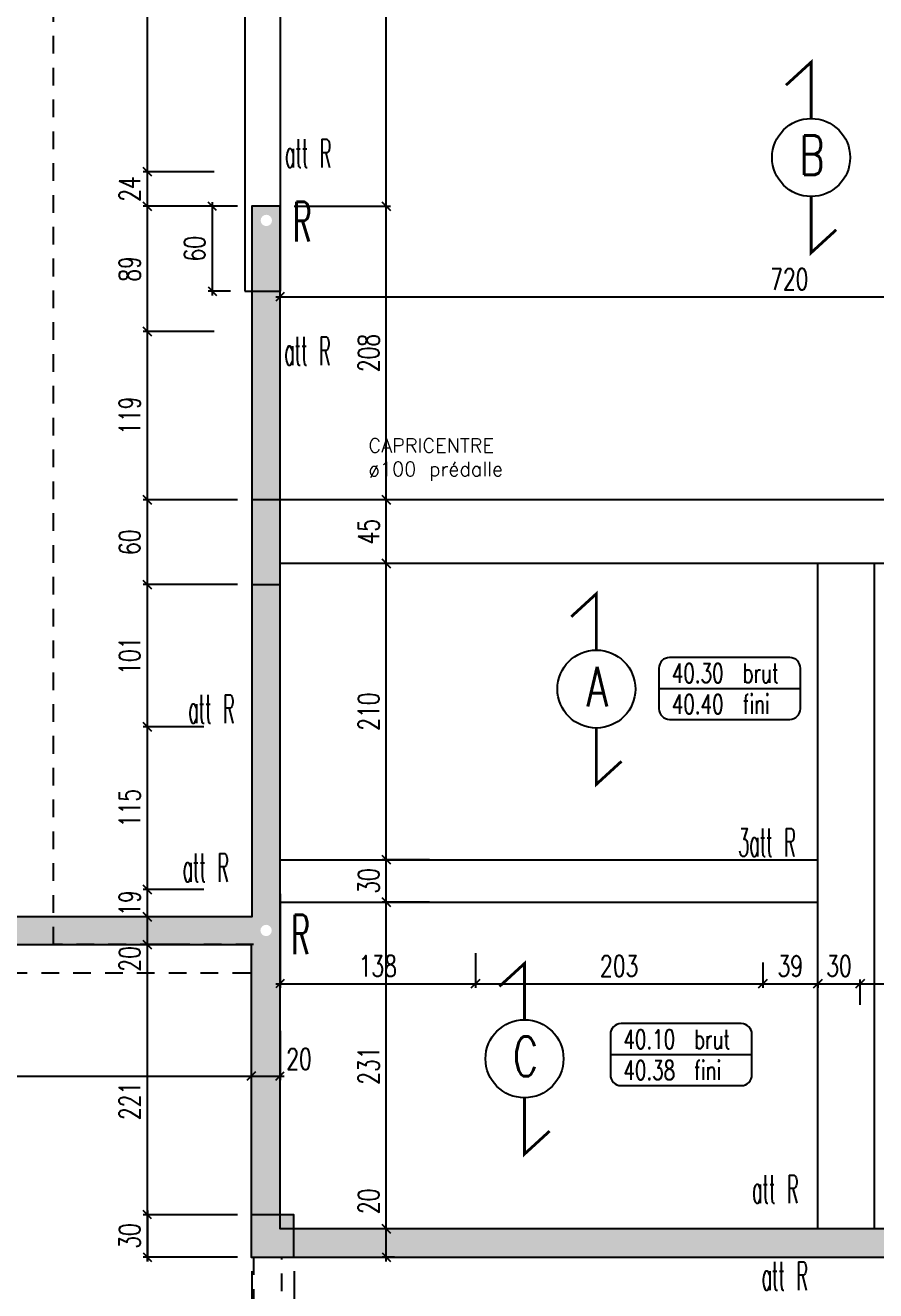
# Model space of a CAD drawing. Extents: x 307 to 786, y -197 to -94.
# Drawn here: x 380.37 to 386.38, y -182.32 to -173.38 of the extents above; entities that cross this region are included whole.
import ezdxf
from ezdxf.enums import TextEntityAlignment as Align

# ---------------------------------------------------------------- set-up
doc = ezdxf.new("R2010")
doc.units = 0
doc.header["$LTSCALE"] = 0.5
doc.header["$MEASUREMENT"] = 0
doc.linetypes.add('CACHE', pattern=[0.375, 0.25, -0.125])
doc.layers.get('DEFPOINTS').update_dxf_attribs({"linetype": 'CONTINUOUS'})
for name, color, linetype in [('1_AJSA_vue2', 13, 'CONTINUOUS'), ('_ SERTI RESERVATION', 6, 'CACHE'), ('COTATION', 7, 'CONTINUOUS'), ('HABILLAGE', 7, 'CONTINUOUS'), ('MURS', 3, 'CONTINUOUS'), ('PLANCHER', 7, 'CONTINUOUS'), ('POCHAGE', 254, 'CONTINUOUS'), ('POTEAUX', 1, 'CONTINUOUS'), ('POUTRES', 2, 'CONTINUOUS'), ('REPERE-RAID', 4, 'CONTINUOUS')]:
    doc.layers.add(name, color=color, linetype=linetype)
doc.styles.add('ROMANS8', font='romans.shx', dxfattribs={"width": 0.7})
doc.styles.get("Standard").update_dxf_attribs({"font": 'txt.shx'})
doc.dimstyles.new('COT50 cm', dxfattribs={"dimtxt": 0.15, "dimasz": 0.06, "dimexe": 0.03, "dimexo": 0.1, "dimgap": 0.05, "dimtad": 1, "dimdec": 0, "dimlfac": 100, "dimzin": 0, "dimdsep": 46, "dimtxsty": 'ROMANS8', "dimblk1": 'OBLIQUE', "dimblk2": 'OBLIQUE', "dimsah": 1, "dimcen": 0.03, "dimdle": 0.03, "dimclrt": 1, "dimadec": 0, "dimazin": 0, "dimtfac": 1, "dimtdec": 0, "dimtmove": 0, "dimatfit": 3, "dimfxl": 1, "dimfxlon": 1, "dimtolj": 1, "dimtzin": 0, "dimlwd": -1, "dimlwe": -1, "dimarcsym": 0})

# ---------------------------------------------------------------- blocks, each defined once
blk = doc.blocks.new('139')
at = {"layer": 'HABILLAGE', "color": 7}
blk.add_line((-0.665, 0), (0.665, 0), dxfattribs=at)
at = {"layer": 'HABILLAGE'}
blk.add_lwpolyline([(-0.565, -0.291), (0.565, -0.291, 0.414214), (0.665, -0.191), (0.665, 0.191, 0.414214), (0.565, 0.291), (-0.565, 0.291, 0.414214), (-0.665, 0.191), (-0.665, -0.191, 0.414214)], format="xyb", close=True, dxfattribs=at)
at = {"layer": 'HABILLAGE', "color": 1, "width": 0.7}
for s, p in [('brut', (0.121, 0.054)), ('fini', (0.121, -0.237))]:
    blk.add_text(s, height=0.18, dxfattribs=at).set_placement(p)
for tag, p in [('NIVBRUT', (-0.543, 0.054)), ('NIVFINI', (-0.543, -0.237))]:
    blk.add_attdef(tag, p, '', height=0.18, dxfattribs=at)
blk = doc.blocks.new('_Oblique')
at = {"layer": 'COTATION', "color": 0, "lineweight": -2}
blk.add_line((-0.5, -0.5), (0.5, 0.5), dxfattribs=at)
blk = doc.blocks.new('*D1108')
at = {"layer": 'COTATION', "color": 0, "transparency": 16777216}
for p, q in [((381.8728, -181.7863), (381.2051, -181.7863)), ((381.2351, -181.7563), (381.2351, -182.1163)), ((381.8728, -182.0863), (381.2051, -182.0863))]:
    blk.add_line(p, q, dxfattribs=at)
at = {"layer": 'DEFPOINTS', "color": 0, "transparency": 16777216}
for p in [(381.9728, -181.7863), (381.2351, -182.0863), (381.9728, -182.0863)]:
    blk.add_point(p, dxfattribs=at)
at = {"layer": 'COTATION', "color": 0, "transparency": 16777216, "xscale": 0.06, "yscale": 0.06, "zscale": 0.06}
for p, rotation in [((381.2351, -181.7863), 90), ((381.2351, -182.0863), 270)]:
    blk.add_blockref('_Oblique', p, dxfattribs=dict(at, rotation=rotation))
at = {"layer": 'COTATION', "color": 1, "transparency": 16777216, "insert": (381.1101, -181.9363), "char_height": 0.15, "attachment_point": 5, "rotation": 90, "style": 'ROMANS8'}
blk.add_mtext('\\A1;30', dxfattribs=at)
blk = doc.blocks.new('*D1109')
at = {"layer": 'COTATION', "color": 0, "transparency": 16777216}
for p, q in [((381.4688, -179.8763), (381.2051, -179.8763)), ((381.2351, -182.1163), (381.2351, -179.8463)), ((381.8728, -182.0863), (381.2051, -182.0863))]:
    blk.add_line(p, q, dxfattribs=at)
at = {"layer": 'DEFPOINTS', "color": 0, "transparency": 16777216}
for p in [(381.2351, -179.8763), (381.5688, -179.8763), (381.9728, -182.0863)]:
    blk.add_point(p, dxfattribs=at)
at = {"layer": 'COTATION', "color": 0, "transparency": 16777216, "xscale": 0.06, "yscale": 0.06, "zscale": 0.06}
for p, rotation in [((381.2351, -179.8763), 90), ((381.2351, -182.0863), 270)]:
    blk.add_blockref('_Oblique', p, dxfattribs=dict(at, rotation=rotation))
at = {"layer": 'COTATION', "color": 1, "transparency": 16777216, "insert": (381.1101, -180.9813), "char_height": 0.15, "attachment_point": 5, "rotation": 90, "style": 'ROMANS8'}
blk.add_mtext('\\A1;221', dxfattribs=at)
blk = doc.blocks.new('*D1110')
at = {"layer": 'COTATION', "color": 0, "transparency": 16777216}
for p, q in [((381.2351, -179.9063), (381.2351, -179.6504)), ((381.4688, -179.6804), (381.2051, -179.6804)), ((381.4688, -179.8763), (381.2051, -179.8763))]:
    blk.add_line(p, q, dxfattribs=at)
at = {"layer": 'DEFPOINTS', "color": 0, "transparency": 16777216}
for p in [(381.2351, -179.6804), (381.5688, -179.6804), (381.5688, -179.8763)]:
    blk.add_point(p, dxfattribs=at)
at = {"layer": 'COTATION', "color": 0, "transparency": 16777216, "xscale": 0.06, "yscale": 0.06, "zscale": 0.06}
for p, rotation in [((381.2351, -179.6804), 90), ((381.2351, -179.8763), 270)]:
    blk.add_blockref('_Oblique', p, dxfattribs=dict(at, rotation=rotation))
at = {"layer": 'COTATION', "color": 1, "transparency": 16777216, "insert": (381.1101, -179.977), "char_height": 0.15, "attachment_point": 5, "rotation": 90, "style": 'ROMANS8'}
blk.add_mtext('\\A1;20', dxfattribs=at)
blk = doc.blocks.new('*D1111')
at = {"layer": 'COTATION', "color": 0, "transparency": 16777216}
for p, q in [((381.2351, -179.7104), (381.2351, -179.4563)), ((381.6341, -179.4863), (381.2051, -179.4863)), ((381.4688, -179.6804), (381.2051, -179.6804))]:
    blk.add_line(p, q, dxfattribs=at)
at = {"layer": 'DEFPOINTS', "color": 0, "transparency": 16777216}
for p in [(381.2351, -179.4863), (381.7341, -179.4863), (381.5688, -179.6804)]:
    blk.add_point(p, dxfattribs=at)
at = {"layer": 'COTATION', "color": 0, "transparency": 16777216, "xscale": 0.06, "yscale": 0.06, "zscale": 0.06}
for p, rotation in [((381.2351, -179.4863), 90), ((381.2351, -179.6804), 270)]:
    blk.add_blockref('_Oblique', p, dxfattribs=dict(at, rotation=rotation))
at = {"layer": 'COTATION', "color": 1, "transparency": 16777216, "insert": (381.1101, -179.5833), "char_height": 0.15, "attachment_point": 5, "rotation": 90, "style": 'ROMANS8'}
blk.add_mtext('\\A1;19', dxfattribs=at)
blk = doc.blocks.new('*D1112')
at = {"layer": 'COTATION', "color": 0, "transparency": 16777216}
for p, q in [((381.2351, -179.5163), (381.2351, -178.3061)), ((381.6339, -178.3361), (381.2051, -178.3361)), ((381.6341, -179.4863), (381.2051, -179.4863))]:
    blk.add_line(p, q, dxfattribs=at)
at = {"layer": 'DEFPOINTS', "color": 0, "transparency": 16777216}
for p in [(381.2351, -178.3361), (381.7339, -178.3361), (381.7341, -179.4863)]:
    blk.add_point(p, dxfattribs=at)
at = {"layer": 'COTATION', "color": 0, "transparency": 16777216, "xscale": 0.06, "yscale": 0.06, "zscale": 0.06}
for p, rotation in [((381.2351, -178.3361), 90), ((381.2351, -179.4863), 270)]:
    blk.add_blockref('_Oblique', p, dxfattribs=dict(at, rotation=rotation))
at = {"layer": 'COTATION', "color": 1, "transparency": 16777216, "insert": (381.1101, -178.9112), "char_height": 0.15, "attachment_point": 5, "rotation": 90, "style": 'ROMANS8'}
blk.add_mtext('\\A1;115', dxfattribs=at)
blk = doc.blocks.new('*D1113')
at = {"layer": 'COTATION', "color": 0, "transparency": 16777216}
for p, q in [((381.2351, -178.3661), (381.2351, -177.3011)), ((381.873, -177.3311), (381.2051, -177.3311)), ((381.6339, -178.3361), (381.2051, -178.3361))]:
    blk.add_line(p, q, dxfattribs=at)
at = {"layer": 'DEFPOINTS', "color": 0, "transparency": 16777216}
for p in [(381.2351, -177.3311), (381.973, -177.3311), (381.7339, -178.3361)]:
    blk.add_point(p, dxfattribs=at)
at = {"layer": 'COTATION', "color": 0, "transparency": 16777216, "xscale": 0.06, "yscale": 0.06, "zscale": 0.06}
for p, rotation in [((381.2351, -177.3311), 90), ((381.2351, -178.3361), 270)]:
    blk.add_blockref('_Oblique', p, dxfattribs=dict(at, rotation=rotation))
at = {"layer": 'COTATION', "color": 1, "transparency": 16777216, "insert": (381.1101, -177.8336), "char_height": 0.15, "attachment_point": 5, "rotation": 90, "style": 'ROMANS8'}
blk.add_mtext('\\A1;101', dxfattribs=at)
blk = doc.blocks.new('*D1114')
at = {"layer": 'COTATION', "color": 0, "transparency": 16777216}
for p, q in [((381.873, -176.7311), (381.2051, -176.7311)), ((381.2351, -177.3611), (381.2351, -176.7011)), ((381.873, -177.3311), (381.2051, -177.3311))]:
    blk.add_line(p, q, dxfattribs=at)
at = {"layer": 'DEFPOINTS', "color": 0, "transparency": 16777216}
for p in [(381.2351, -176.7311), (381.973, -176.7311), (381.973, -177.3311)]:
    blk.add_point(p, dxfattribs=at)
at = {"layer": 'COTATION', "color": 0, "transparency": 16777216, "xscale": 0.06, "yscale": 0.06, "zscale": 0.06}
for p, rotation in [((381.2351, -176.7311), 90), ((381.2351, -177.3311), 270)]:
    blk.add_blockref('_Oblique', p, dxfattribs=dict(at, rotation=rotation))
at = {"layer": 'COTATION', "color": 1, "transparency": 16777216, "insert": (381.1101, -177.0311), "char_height": 0.15, "attachment_point": 5, "rotation": 90, "style": 'ROMANS8'}
blk.add_mtext('\\A1;60', dxfattribs=at)
blk = doc.blocks.new('*D1115')
at = {"layer": 'COTATION', "color": 0, "transparency": 16777216}
for p, q in [((381.2351, -176.7611), (381.2351, -175.5113)), ((381.7062, -175.5413), (381.2051, -175.5413)), ((381.873, -176.7311), (381.2051, -176.7311))]:
    blk.add_line(p, q, dxfattribs=at)
at = {"layer": 'DEFPOINTS', "color": 0, "transparency": 16777216}
for p in [(381.2351, -175.5413), (381.8062, -175.5413), (381.973, -176.7311)]:
    blk.add_point(p, dxfattribs=at)
at = {"layer": 'COTATION', "color": 0, "transparency": 16777216, "xscale": 0.06, "yscale": 0.06, "zscale": 0.06}
for p, rotation in [((381.2351, -175.5413), 90), ((381.2351, -176.7311), 270)]:
    blk.add_blockref('_Oblique', p, dxfattribs=dict(at, rotation=rotation))
at = {"layer": 'COTATION', "color": 1, "transparency": 16777216, "insert": (381.1101, -176.1362), "char_height": 0.15, "attachment_point": 5, "rotation": 90, "style": 'ROMANS8'}
blk.add_mtext('\\A1;119', dxfattribs=at)
blk = doc.blocks.new('*D1116')
at = {"layer": 'COTATION', "color": 0, "transparency": 16777216}
for p, q in [((381.2351, -175.5713), (381.2351, -174.6261)), ((381.873, -174.6561), (381.2051, -174.6561)), ((381.7062, -175.5413), (381.2051, -175.5413))]:
    blk.add_line(p, q, dxfattribs=at)
at = {"layer": 'DEFPOINTS', "color": 0, "transparency": 16777216}
for p in [(381.2351, -174.6561), (381.973, -174.6561), (381.8062, -175.5413)]:
    blk.add_point(p, dxfattribs=at)
at = {"layer": 'COTATION', "color": 0, "transparency": 16777216, "xscale": 0.06, "yscale": 0.06, "zscale": 0.06}
for p, rotation in [((381.2351, -174.6561), 90), ((381.2351, -175.5413), 270)]:
    blk.add_blockref('_Oblique', p, dxfattribs=dict(at, rotation=rotation))
at = {"layer": 'COTATION', "color": 1, "transparency": 16777216, "insert": (381.1101, -175.0987), "char_height": 0.15, "attachment_point": 5, "rotation": 90, "style": 'ROMANS8'}
blk.add_mtext('\\A1;89', dxfattribs=at)
blk = doc.blocks.new('*D1117')
at = {"layer": 'COTATION', "color": 0, "transparency": 16777216}
for p, q in [((381.7062, -174.4113), (381.2051, -174.4113)), ((381.2351, -174.6861), (381.2351, -174.3813)), ((381.873, -174.6561), (381.2051, -174.6561))]:
    blk.add_line(p, q, dxfattribs=at)
at = {"layer": 'DEFPOINTS', "color": 0, "transparency": 16777216}
for p in [(381.2351, -174.4113), (381.8062, -174.4113), (381.973, -174.6561)]:
    blk.add_point(p, dxfattribs=at)
at = {"layer": 'COTATION', "color": 0, "transparency": 16777216, "xscale": 0.06, "yscale": 0.06, "zscale": 0.06}
for p, rotation in [((381.2351, -174.4113), 90), ((381.2351, -174.6561), 270)]:
    blk.add_blockref('_Oblique', p, dxfattribs=dict(at, rotation=rotation))
at = {"layer": 'COTATION', "color": 1, "transparency": 16777216, "insert": (381.1101, -174.5337), "char_height": 0.15, "attachment_point": 5, "rotation": 90, "style": 'ROMANS8'}
blk.add_mtext('\\A1;24', dxfattribs=at)
blk = doc.blocks.new('*D1118')
at = {"layer": 'COTATION', "color": 0, "transparency": 16777216}
for p, q in [((381.6338, -171.4813), (381.2051, -171.4813)), ((381.2351, -174.4413), (381.2351, -171.4513)), ((381.7062, -174.4113), (381.2051, -174.4113))]:
    blk.add_line(p, q, dxfattribs=at)
at = {"layer": 'DEFPOINTS', "color": 0, "transparency": 16777216}
for p in [(381.2351, -171.4813), (381.7338, -171.4813), (381.8062, -174.4113)]:
    blk.add_point(p, dxfattribs=at)
at = {"layer": 'COTATION', "color": 0, "transparency": 16777216, "xscale": 0.06, "yscale": 0.06, "zscale": 0.06}
for p, rotation in [((381.2351, -171.4813), 90), ((381.2351, -174.4113), 270)]:
    blk.add_blockref('_Oblique', p, dxfattribs=dict(at, rotation=rotation))
at = {"layer": 'COTATION', "color": 1, "transparency": 16777216, "insert": (381.1101, -172.9463), "char_height": 0.15, "attachment_point": 5, "rotation": 90, "style": 'ROMANS8'}
blk.add_mtext('\\A1;293', dxfattribs=at)
blk = doc.blocks.new('*D1127')
at = {"layer": 'COTATION', "color": 0, "transparency": 16777216}
for p, q in [((382.924, -181.8863), (382.924, -181.5563)), ((382.9809, -181.8863), (382.894, -181.8863)), ((382.924, -182.1162), (382.924, -181.8863)), ((382.9809, -182.0862), (382.894, -182.0862))]:
    blk.add_line(p, q, dxfattribs=at)
at = {"layer": 'DEFPOINTS', "color": 0, "transparency": 16777216}
for p in [(382.924, -181.8863), (383.0809, -181.8863), (383.0809, -182.0862)]:
    blk.add_point(p, dxfattribs=at)
at = {"layer": 'COTATION', "color": 0, "transparency": 16777216, "xscale": 0.06, "yscale": 0.06, "zscale": 0.06}
for p, rotation in [((382.924, -181.8863), 90), ((382.924, -182.0862), 270)]:
    blk.add_blockref('_Oblique', p, dxfattribs=dict(at, rotation=rotation))
at = {"layer": 'COTATION', "color": 1, "transparency": 16777216, "insert": (382.799, -181.6913), "char_height": 0.15, "attachment_point": 5, "rotation": 90, "style": 'ROMANS8'}
blk.add_mtext('\\A1;20', dxfattribs=at)
blk = doc.blocks.new('*D1128')
at = {"layer": 'COTATION', "color": 0, "transparency": 16777216}
for p, q in [((382.924, -181.9163), (382.924, -179.5463)), ((383.2296, -179.5763), (382.894, -179.5763)), ((382.9809, -181.8863), (382.894, -181.8863))]:
    blk.add_line(p, q, dxfattribs=at)
at = {"layer": 'DEFPOINTS', "color": 0, "transparency": 16777216}
for p in [(382.924, -179.5763), (383.3296, -179.5763), (383.0809, -181.8863)]:
    blk.add_point(p, dxfattribs=at)
at = {"layer": 'COTATION', "color": 0, "transparency": 16777216, "xscale": 0.06, "yscale": 0.06, "zscale": 0.06}
for p, rotation in [((382.924, -179.5763), 90), ((382.924, -181.8863), 270)]:
    blk.add_blockref('_Oblique', p, dxfattribs=dict(at, rotation=rotation))
at = {"layer": 'COTATION', "color": 1, "transparency": 16777216, "insert": (382.799, -180.7313), "char_height": 0.15, "attachment_point": 5, "rotation": 90, "style": 'ROMANS8'}
blk.add_mtext('\\A1;231', dxfattribs=at)
blk = doc.blocks.new('*D1129')
at = {"layer": 'COTATION', "color": 0, "transparency": 16777216}
for p, q in [((383.2296, -179.2763), (382.894, -179.2763)), ((382.924, -179.6063), (382.924, -179.2463)), ((383.2296, -179.5763), (382.894, -179.5763))]:
    blk.add_line(p, q, dxfattribs=at)
at = {"layer": 'DEFPOINTS', "color": 0, "transparency": 16777216}
for p in [(382.924, -179.2763), (383.3296, -179.2763), (383.3296, -179.5763)]:
    blk.add_point(p, dxfattribs=at)
at = {"layer": 'COTATION', "color": 0, "transparency": 16777216, "xscale": 0.06, "yscale": 0.06, "zscale": 0.06}
for p, rotation in [((382.924, -179.2763), 90), ((382.924, -179.5763), 270)]:
    blk.add_blockref('_Oblique', p, dxfattribs=dict(at, rotation=rotation))
at = {"layer": 'COTATION', "color": 1, "transparency": 16777216, "insert": (382.799, -179.4263), "char_height": 0.15, "attachment_point": 5, "rotation": 90, "style": 'ROMANS8'}
blk.add_mtext('\\A1;30', dxfattribs=at)
blk = doc.blocks.new('*D1130')
at = {"layer": 'COTATION', "color": 0, "transparency": 16777216}
for p, q in [((383.1162, -177.1812), (382.894, -177.1812)), ((382.924, -179.3063), (382.924, -177.1512)), ((383.2296, -179.2763), (382.894, -179.2763))]:
    blk.add_line(p, q, dxfattribs=at)
at = {"layer": 'DEFPOINTS', "color": 0, "transparency": 16777216}
for p in [(382.924, -177.1812), (383.2162, -177.1812), (383.3296, -179.2763)]:
    blk.add_point(p, dxfattribs=at)
at = {"layer": 'COTATION', "color": 0, "transparency": 16777216, "xscale": 0.06, "yscale": 0.06, "zscale": 0.06}
for p, rotation in [((382.924, -177.1812), 90), ((382.924, -179.2763), 270)]:
    blk.add_blockref('_Oblique', p, dxfattribs=dict(at, rotation=rotation))
at = {"layer": 'COTATION', "color": 1, "transparency": 16777216, "insert": (382.799, -178.2287), "char_height": 0.15, "attachment_point": 5, "rotation": 90, "style": 'ROMANS8'}
blk.add_mtext('\\A1;210', dxfattribs=at)
blk = doc.blocks.new('*D1131')
at = {"layer": 'COTATION', "color": 0, "transparency": 16777216}
for p, q in [((383.1596, -176.7312), (382.894, -176.7312)), ((382.924, -177.2112), (382.924, -176.7012)), ((383.1162, -177.1812), (382.894, -177.1812))]:
    blk.add_line(p, q, dxfattribs=at)
at = {"layer": 'DEFPOINTS', "color": 0, "transparency": 16777216}
for p in [(382.924, -176.7312), (383.2596, -176.7312), (383.2162, -177.1812)]:
    blk.add_point(p, dxfattribs=at)
at = {"layer": 'COTATION', "color": 0, "transparency": 16777216, "xscale": 0.06, "yscale": 0.06, "zscale": 0.06}
for p, rotation in [((382.924, -176.7312), 90), ((382.924, -177.1812), 270)]:
    blk.add_blockref('_Oblique', p, dxfattribs=dict(at, rotation=rotation))
at = {"layer": 'COTATION', "color": 1, "transparency": 16777216, "insert": (382.799, -176.9562), "char_height": 0.15, "attachment_point": 5, "rotation": 90, "style": 'ROMANS8'}
blk.add_mtext('\\A1;45', dxfattribs=at)
blk = doc.blocks.new('*D1132')
at = {"layer": 'COTATION', "color": 0, "transparency": 16777216}
for p, q in [((382.924, -176.7612), (382.924, -174.6261)), ((382.273, -174.6561), (382.954, -174.6561)), ((383.1596, -176.7312), (382.894, -176.7312))]:
    blk.add_line(p, q, dxfattribs=at)
at = {"layer": 'DEFPOINTS', "color": 0, "transparency": 16777216}
for p in [(382.173, -174.6561), (382.924, -174.6561), (383.2596, -176.7312)]:
    blk.add_point(p, dxfattribs=at)
at = {"layer": 'COTATION', "color": 0, "transparency": 16777216, "xscale": 0.06, "yscale": 0.06, "zscale": 0.06}
for p, rotation in [((382.924, -174.6561), 90), ((382.924, -176.7312), 270)]:
    blk.add_blockref('_Oblique', p, dxfattribs=dict(at, rotation=rotation))
at = {"layer": 'COTATION', "color": 1, "transparency": 16777216, "insert": (382.799, -175.6936), "char_height": 0.15, "attachment_point": 5, "rotation": 90, "style": 'ROMANS8'}
blk.add_mtext('\\A1;208', dxfattribs=at)
blk = doc.blocks.new('*D1133')
at = {"layer": 'COTATION', "color": 0, "transparency": 16777216}
for p, q in [((382.924, -174.6861), (382.924, -170.5109)), ((382.2733, -170.5409), (382.954, -170.5409)), ((382.273, -174.6561), (382.954, -174.6561))]:
    blk.add_line(p, q, dxfattribs=at)
at = {"layer": 'DEFPOINTS', "color": 0, "transparency": 16777216}
for p in [(382.1733, -170.5409), (382.924, -170.5409), (382.173, -174.6561)]:
    blk.add_point(p, dxfattribs=at)
at = {"layer": 'COTATION', "color": 0, "transparency": 16777216, "xscale": 0.06, "yscale": 0.06, "zscale": 0.06}
for p, rotation in [((382.924, -170.5409), 90), ((382.924, -174.6561), 270)]:
    blk.add_blockref('_Oblique', p, dxfattribs=dict(at, rotation=rotation))
at = {"layer": 'COTATION', "color": 1, "transparency": 16777216, "insert": (382.799, -172.5985), "char_height": 0.15, "attachment_point": 5, "rotation": 90, "style": 'ROMANS8'}
blk.add_mtext('\\A1;412', dxfattribs=at)
blk = doc.blocks.new('*D1297')
at = {"layer": 'COTATION', "color": 0, "transparency": 16777216}
for p, q in [((382.173, -179.5173), (382.173, -180.1825)), ((383.5546, -179.9356), (383.5546, -180.1825)), ((382.143, -180.1525), (383.5846, -180.1525))]:
    blk.add_line(p, q, dxfattribs=at)
at = {"layer": 'DEFPOINTS', "color": 0, "transparency": 16777216}
for p in [(382.173, -179.4173), (383.5546, -179.8356), (383.5546, -180.1525)]:
    blk.add_point(p, dxfattribs=at)
at = {"layer": 'COTATION', "color": 0, "transparency": 16777216, "xscale": 0.06, "yscale": 0.06, "zscale": 0.06, "rotation": 180}
blk.add_blockref('_Oblique', (382.173, -180.1525), dxfattribs=at)
at = {"layer": 'COTATION', "color": 0, "transparency": 16777216, "xscale": 0.06, "yscale": 0.06, "zscale": 0.06}
blk.add_blockref('_Oblique', (383.5546, -180.1525), dxfattribs=at)
at = {"layer": 'COTATION', "color": 1, "transparency": 16777216, "insert": (382.8638, -180.0275), "char_height": 0.15, "attachment_point": 5, "style": 'ROMANS8'}
blk.add_mtext('\\A1;138', dxfattribs=at)
blk = doc.blocks.new('*D1298')
at = {"layer": 'COTATION', "color": 0, "transparency": 16777216}
for p, q in [((383.5546, -179.9356), (383.5546, -180.1825)), ((385.5846, -180.0025), (385.5846, -180.1825)), ((383.5246, -180.1525), (385.6146, -180.1525))]:
    blk.add_line(p, q, dxfattribs=at)
at = {"layer": 'DEFPOINTS', "color": 0, "transparency": 16777216}
for p in [(383.5546, -179.8356), (385.5846, -179.9025), (385.5846, -180.1525)]:
    blk.add_point(p, dxfattribs=at)
at = {"layer": 'COTATION', "color": 0, "transparency": 16777216, "xscale": 0.06, "yscale": 0.06, "zscale": 0.06, "rotation": 180}
blk.add_blockref('_Oblique', (383.5546, -180.1525), dxfattribs=at)
at = {"layer": 'COTATION', "color": 0, "transparency": 16777216, "xscale": 0.06, "yscale": 0.06, "zscale": 0.06}
blk.add_blockref('_Oblique', (385.5846, -180.1525), dxfattribs=at)
at = {"layer": 'COTATION', "color": 1, "transparency": 16777216, "insert": (384.5696, -180.0275), "char_height": 0.15, "attachment_point": 5, "style": 'ROMANS8'}
blk.add_mtext('\\A1;203', dxfattribs=at)
blk = doc.blocks.new('*D1299')
at = {"layer": 'COTATION', "color": 0, "transparency": 16777216}
for p, q in [((385.5846, -180.0025), (385.5846, -180.1825)), ((385.5546, -180.1525), (386.003, -180.1525)), ((385.973, -180.1525), (385.973, -180.1825))]:
    blk.add_line(p, q, dxfattribs=at)
at = {"layer": 'DEFPOINTS', "color": 0, "transparency": 16777216}
for p in [(385.5846, -179.9025), (385.973, -180.0531), (385.973, -180.1525)]:
    blk.add_point(p, dxfattribs=at)
at = {"layer": 'COTATION', "color": 0, "transparency": 16777216, "xscale": 0.06, "yscale": 0.06, "zscale": 0.06, "rotation": 180}
blk.add_blockref('_Oblique', (385.5846, -180.1525), dxfattribs=at)
at = {"layer": 'COTATION', "color": 0, "transparency": 16777216, "xscale": 0.06, "yscale": 0.06, "zscale": 0.06}
blk.add_blockref('_Oblique', (385.973, -180.1525), dxfattribs=at)
at = {"layer": 'COTATION', "color": 1, "transparency": 16777216, "insert": (385.7788, -180.0275), "char_height": 0.15, "attachment_point": 5, "style": 'ROMANS8'}
blk.add_mtext('\\A1;39', dxfattribs=at)
blk = doc.blocks.new('*D1300')
at = {"layer": 'COTATION', "color": 0, "transparency": 16777216}
for p, q in [((385.943, -180.1525), (386.303, -180.1525)), ((385.973, -180.1525), (385.973, -180.1825)), ((386.273, -180.3029), (386.273, -180.1225))]:
    blk.add_line(p, q, dxfattribs=at)
at = {"layer": 'DEFPOINTS', "color": 0, "transparency": 16777216}
for p in [(385.973, -180.0531), (386.273, -180.1525), (386.273, -180.4029)]:
    blk.add_point(p, dxfattribs=at)
at = {"layer": 'COTATION', "color": 0, "transparency": 16777216, "xscale": 0.06, "yscale": 0.06, "zscale": 0.06, "rotation": 180}
blk.add_blockref('_Oblique', (385.973, -180.1525), dxfattribs=at)
at = {"layer": 'COTATION', "color": 0, "transparency": 16777216, "xscale": 0.06, "yscale": 0.06, "zscale": 0.06}
blk.add_blockref('_Oblique', (386.273, -180.1525), dxfattribs=at)
at = {"layer": 'COTATION', "color": 1, "transparency": 16777216, "insert": (386.123, -180.0275), "char_height": 0.15, "attachment_point": 5, "style": 'ROMANS8'}
blk.add_mtext('\\A1;30', dxfattribs=at)
blk = doc.blocks.new('*D1301')
at = {"layer": 'COTATION', "color": 0, "transparency": 16777216}
for p, q in [((386.243, -180.1525), (389.4597, -180.1525)), ((386.273, -180.3029), (386.273, -180.1225)), ((389.4297, -180.1525), (389.4297, -180.1825))]:
    blk.add_line(p, q, dxfattribs=at)
at = {"layer": 'DEFPOINTS', "color": 0, "transparency": 16777216}
for p in [(389.4297, -180.0652), (389.4297, -180.1525), (386.273, -180.4029)]:
    blk.add_point(p, dxfattribs=at)
at = {"layer": 'COTATION', "color": 0, "transparency": 16777216, "xscale": 0.06, "yscale": 0.06, "zscale": 0.06, "rotation": 180}
blk.add_blockref('_Oblique', (386.273, -180.1525), dxfattribs=at)
at = {"layer": 'COTATION', "color": 0, "transparency": 16777216, "xscale": 0.06, "yscale": 0.06, "zscale": 0.06}
blk.add_blockref('_Oblique', (389.4297, -180.1525), dxfattribs=at)
at = {"layer": 'COTATION', "color": 1, "transparency": 16777216, "insert": (387.8513, -180.0275), "char_height": 0.15, "attachment_point": 5, "style": 'ROMANS8'}
blk.add_mtext('\\A1;316', dxfattribs=at)
blk = doc.blocks.new('*D1308')
at = {"layer": 'COTATION', "color": 0, "transparency": 16777216}
for p, q in [((382.173, -175.2963), (382.173, -175.2663)), ((389.3697, -176.2963), (389.3697, -175.2663)), ((382.143, -175.2963), (389.3997, -175.2963))]:
    blk.add_line(p, q, dxfattribs=at)
at = {"layer": 'DEFPOINTS', "color": 0, "transparency": 16777216}
for p in [(389.3697, -175.2963), (382.173, -175.3902), (389.3697, -176.7314)]:
    blk.add_point(p, dxfattribs=at)
at = {"layer": 'COTATION', "color": 0, "transparency": 16777216, "xscale": 0.06, "yscale": 0.06, "zscale": 0.06, "rotation": 180}
blk.add_blockref('_Oblique', (382.173, -175.2963), dxfattribs=at)
at = {"layer": 'COTATION', "color": 0, "transparency": 16777216, "xscale": 0.06, "yscale": 0.06, "zscale": 0.06}
blk.add_blockref('_Oblique', (389.3697, -175.2963), dxfattribs=at)
at = {"layer": 'COTATION', "color": 1, "transparency": 16777216, "insert": (385.7713, -175.1713), "char_height": 0.15, "attachment_point": 5, "style": 'ROMANS8'}
blk.add_mtext('\\A1;720', dxfattribs=at)
blk = doc.blocks.new('*D1437')
at = {"layer": 'COTATION', "color": 0, "transparency": 16777216}
for p, q in [((376.2945, -179.9763), (376.2945, -180.8357)), ((381.9697, -180.4638), (381.9697, -180.8357)), ((376.2645, -180.8057), (381.9997, -180.8057))]:
    blk.add_line(p, q, dxfattribs=at)
at = {"layer": 'DEFPOINTS', "color": 0, "transparency": 16777216}
for p in [(376.2945, -179.8763), (381.9697, -180.3638), (381.9697, -180.8057)]:
    blk.add_point(p, dxfattribs=at)
at = {"layer": 'COTATION', "color": 0, "transparency": 16777216, "xscale": 0.06, "yscale": 0.06, "zscale": 0.06, "rotation": 180}
blk.add_blockref('_Oblique', (376.2945, -180.8057), dxfattribs=at)
at = {"layer": 'COTATION', "color": 0, "transparency": 16777216, "xscale": 0.06, "yscale": 0.06, "zscale": 0.06}
blk.add_blockref('_Oblique', (381.9697, -180.8057), dxfattribs=at)
at = {"layer": 'COTATION', "color": 1, "transparency": 16777216, "insert": (379.1321, -180.6807), "char_height": 0.15, "attachment_point": 5, "style": 'ROMANS8'}
blk.add_mtext('\\A1;568', dxfattribs=at)
blk = doc.blocks.new('*D1438')
at = {"layer": 'COTATION', "color": 0, "transparency": 16777216}
for p, q in [((381.9697, -180.4638), (381.9697, -180.8357)), ((382.1728, -180.4867), (382.1728, -180.8357)), ((381.9397, -180.8057), (382.2028, -180.8057))]:
    blk.add_line(p, q, dxfattribs=at)
at = {"layer": 'DEFPOINTS', "color": 0, "transparency": 16777216}
for p in [(381.9697, -180.3638), (382.1728, -180.3867), (382.1728, -180.8057)]:
    blk.add_point(p, dxfattribs=at)
at = {"layer": 'COTATION', "color": 0, "transparency": 16777216, "xscale": 0.06, "yscale": 0.06, "zscale": 0.06, "rotation": 180}
blk.add_blockref('_Oblique', (381.9697, -180.8057), dxfattribs=at)
at = {"layer": 'COTATION', "color": 0, "transparency": 16777216, "xscale": 0.06, "yscale": 0.06, "zscale": 0.06}
blk.add_blockref('_Oblique', (382.1728, -180.8057), dxfattribs=at)
at = {"layer": 'COTATION', "color": 1, "transparency": 16777216, "insert": (382.3075, -180.6852), "char_height": 0.15, "attachment_point": 5, "style": 'ROMANS8'}
blk.add_mtext('\\A1;20', dxfattribs=at)
blk = doc.blocks.new('*D1439')
at = {"layer": 'COTATION', "color": 0, "transparency": 16777216}
for p, q in [((381.9728, -182.1863), (381.9728, -183.0054)), ((382.2728, -182.1863), (382.2728, -183.0054)), ((381.9428, -182.9754), (382.3028, -182.9754))]:
    blk.add_line(p, q, dxfattribs=at)
at = {"layer": 'DEFPOINTS', "color": 0, "transparency": 16777216}
for p in [(381.9728, -182.0863), (382.2728, -182.0863), (382.2728, -182.9754)]:
    blk.add_point(p, dxfattribs=at)
at = {"layer": 'COTATION', "color": 0, "transparency": 16777216, "xscale": 0.06, "yscale": 0.06, "zscale": 0.06, "rotation": 180}
blk.add_blockref('_Oblique', (381.9728, -182.9754), dxfattribs=at)
at = {"layer": 'COTATION', "color": 0, "transparency": 16777216, "xscale": 0.06, "yscale": 0.06, "zscale": 0.06}
blk.add_blockref('_Oblique', (382.2728, -182.9754), dxfattribs=at)
at = {"layer": 'COTATION', "color": 1, "transparency": 16777216, "insert": (382.1228, -182.8504), "char_height": 0.15, "attachment_point": 5, "style": 'ROMANS8'}
blk.add_mtext('\\A1;30', dxfattribs=at)
blk = doc.blocks.new('*D1440')
at = {"layer": 'COTATION', "color": 0, "transparency": 16777216}
for p, q in [((382.2728, -182.1863), (382.2728, -183.0054)), ((386.063, -182.4251), (386.063, -183.0054)), ((382.2428, -182.9754), (386.093, -182.9754))]:
    blk.add_line(p, q, dxfattribs=at)
at = {"layer": 'DEFPOINTS', "color": 0, "transparency": 16777216}
for p in [(382.2728, -182.0863), (386.063, -182.3251), (386.063, -182.9754)]:
    blk.add_point(p, dxfattribs=at)
at = {"layer": 'COTATION', "color": 0, "transparency": 16777216, "xscale": 0.06, "yscale": 0.06, "zscale": 0.06, "rotation": 180}
blk.add_blockref('_Oblique', (382.2728, -182.9754), dxfattribs=at)
at = {"layer": 'COTATION', "color": 0, "transparency": 16777216, "xscale": 0.06, "yscale": 0.06, "zscale": 0.06}
blk.add_blockref('_Oblique', (386.063, -182.9754), dxfattribs=at)
at = {"layer": 'COTATION', "color": 1, "transparency": 16777216, "insert": (384.1679, -182.8504), "char_height": 0.15, "attachment_point": 5, "style": 'ROMANS8'}
blk.add_mtext('\\A1;379', dxfattribs=at)
blk = doc.blocks.new('*D1604')
at = {"layer": 'COTATION', "color": 0, "transparency": 16777216}
for p, q in [((381.6944, -175.2861), (381.6944, -174.6261)), ((381.873, -174.6561), (381.6644, -174.6561)), ((381.8231, -175.2561), (381.6644, -175.2561))]:
    blk.add_line(p, q, dxfattribs=at)
at = {"layer": 'DEFPOINTS', "color": 0, "transparency": 16777216}
for p in [(381.6944, -174.6561), (381.973, -174.6561), (381.9231, -175.2561)]:
    blk.add_point(p, dxfattribs=at)
at = {"layer": 'COTATION', "color": 0, "transparency": 16777216, "xscale": 0.06, "yscale": 0.06, "zscale": 0.06}
for p, rotation in [((381.6944, -174.6561), 90), ((381.6944, -175.2561), 270)]:
    blk.add_blockref('_Oblique', p, dxfattribs=dict(at, rotation=rotation))
at = {"layer": 'COTATION', "color": 1, "transparency": 16777216, "insert": (381.5694, -174.9561), "char_height": 0.15, "attachment_point": 5, "rotation": 90, "style": 'ROMANS8'}
blk.add_mtext('\\A1;60', dxfattribs=at)

msp = doc.modelspace()

# ---------------------------------------------------------------- hatches: boundary and pattern name
at = {"layer": 'POCHAGE'}
h = msp.add_hatch(color=256, dxfattribs=at)
h.dxf.hatch_style = 1
h.paths.add_polyline_path([(382.173, -175.0561), (381.973, -175.0561), (381.973, -176.7311), (382.173, -176.7311)])
h.paths.add_polyline_path([(382.173, -174.6561), (381.973, -174.6561), (381.973, -175.0561), (382.173, -175.0561)])
h.paths.add_polyline_path([(382.036, -174.7561, -1), (382.116, -174.7561, -1)], flags=16)
h = msp.add_hatch(color=256, dxfattribs=at)
h.dxf.hatch_style = 1
h.paths.add_polyline_path([(380.3728, -179.6804), (376.2945, -179.6804), (376.2945, -179.8763), (380.3728, -179.8763)])
h.paths.add_polyline_path([(376.3545, -179.7763, -1), (376.4345, -179.7763, -1)], flags=16)
h.paths.add_polyline_path([(380.5728, -179.6804), (380.3728, -179.6804), (380.3728, -179.8763), (380.5728, -179.8763)])
h.paths.add_polyline_path([(382.1729, -177.3311), (381.973, -177.3311), (381.973, -179.6804), (380.5728, -179.6804), (380.5728, -179.8763), (381.9696, -179.8763), (381.9699, -181.7863), (382.1728, -181.7863)])
h.paths.add_polyline_path([(382.1143, -179.7763, -1), (382.0343, -179.7763, -1)], flags=16)
h = msp.add_hatch(color=256, dxfattribs=at)
h.dxf.hatch_style = 1
h.paths.add_polyline_path([(396.7699, -181.8863), (389.6099, -181.8863), (389.6099, -179.6809), (389.4299, -179.6809), (389.4299, -181.8863), (382.2699, -181.8863), (382.2699, -182.0863), (396.7699, -182.0858)])
h.paths.add_polyline_path([(389.5597, -181.9863, -1), (389.4797, -181.9863, -1)], flags=16)
h.paths.add_polyline_path([(389.4829, -179.7809, -1), (389.5629, -179.7809, -1)], flags=16)
at = {"layer": 'POTEAUX'}
h = msp.add_hatch(color=256, dxfattribs=at)
h.dxf.hatch_style = 1
h.paths.add_polyline_path([(382.173, -176.7311), (381.9729, -176.7311), (381.973, -177.3311), (382.1729, -177.3311)])
h = msp.add_hatch(color=256, dxfattribs=at)
h.dxf.hatch_style = 1
h.paths.add_polyline_path([(382.2699, -182.0863), (382.2699, -181.7863), (381.9699, -181.7863), (381.9699, -182.0863)])

# ---------------------------------------------------------------- linework, layer by layer
at = {"layer": '1_AJSA_vue2', "linetype": 'CACHE'}
for points in [[(381.9844, -179.8763), (380.5728, -179.8763), (380.5728, -170.8312), (375.0328, -170.8312), (375.0328, -169.4312)], [(375.7611, -180.0763), (381.9728, -180.0763)], [(381.9845, -182.0863), (381.9844, -186.7915), (397.0697, -187.6063), (397.0697, -182.0862)], [(389.4447, -182.0862), (389.4447, -186.9942), (382.1844, -186.602), (382.1845, -182.0863)]]:
    msp.add_lwpolyline(points, dxfattribs=at)
at = {"layer": 'MURS'}
for points in [[(403.7666, -176.8795), (403.7661, -181.8809), (397.0699, -181.8809), (397.0699, -176.8809), (396.8899, -176.8809), (396.8899, -181.8863), (389.6099, -181.8863), (389.6099, -179.6809), (389.4299, -179.6809), (389.4299, -181.8863), (382.1728, -181.8863), (382.173, -174.6561), (381.973, -174.6561), (381.973, -179.6804), (376.2945, -179.6804)], [(376.2945, -179.8763), (381.9696, -179.8763), (381.9699, -182.0863), (403.9699, -182.0856), (403.9697, -176.8795)]]:
    msp.add_lwpolyline(points, dxfattribs=at)
at = {"layer": 'PLANCHER', "color": 1, "const_width": 0.02}
for points in [[(385.926, -174.0353), (385.926, -173.6372), (385.7488, -173.7995)], [(385.926, -174.5867), (385.926, -174.9847), (386.1032, -174.8224)], [(384.4084, -177.7935), (384.4084, -177.3954), (384.2312, -177.5577)], [(384.4084, -178.3448), (384.4084, -178.7429), (384.5856, -178.5806)], [(383.9006, -180.4078), (383.9006, -180.0097), (383.7234, -180.172)], [(383.9006, -180.9591), (383.9006, -181.3572), (384.0778, -181.1949)]]:
    msp.add_lwpolyline(points, dxfattribs=at)
at = {"layer": 'PLANCHER', "color": 1}
for centre in [(385.926, -174.311), (384.4084, -178.0691), (383.9006, -180.6834)]:
    msp.add_circle(centre, 0.2757, dxfattribs=at)
at = {"layer": 'POTEAUX'}
for points in [[(382.173, -176.7311), (381.9729, -176.7311), (381.973, -177.3311), (382.1729, -177.3311)], [(382.2699, -182.0863), (382.2699, -181.7863), (381.9699, -181.7863), (381.9699, -182.0863)]]:
    msp.add_lwpolyline(points, close=True, dxfattribs=at)
at = {"layer": 'POUTRES'}
for p, q in [((382.1728, -170.5412), (382.1731, -175.2561)), ((381.9231, -175.2561), (382.1731, -175.2561)), ((396.8897, -176.7317), (382.173, -176.7311)), ((396.8897, -177.1817), (382.1729, -177.1811)), ((385.973, -181.8863), (385.973, -177.1813)), ((386.373, -181.8863), (386.373, -177.1813)), ((382.173, -179.2763), (385.973, -179.2763)), ((382.173, -179.5763), (385.973, -179.5763))]:
    msp.add_line(p, q, dxfattribs=at)
msp.add_lwpolyline([(381.9727, -169.9414), (381.9227, -169.9414), (381.9231, -175.2561)], dxfattribs=at)

# ---------------------------------------------------------------- block references
at = {"layer": 'HABILLAGE', "color": 1, "xscale": 0.7521624, "yscale": 0.7521624, "zscale": 0.7521624}
for p, values in [((385.3504, -178.0654), {'NIVBRUT': '40.30', 'NIVFINI': '40.40'}), ((385.0078, -180.6539), {'NIVBRUT': '40.10', 'NIVFINI': '40.38'})]:
    msp.add_blockref('139', p, dxfattribs=at).add_auto_attribs(values)

# ---------------------------------------------------------------- texts
at = {"layer": '_ SERTI RESERVATION', "linetype": 'ByBlock', "insert": (382.7974, -176.2969), "char_height": 0.1, "attachment_point": 1}
msp.add_mtext_dynamic_manual_height_columns('CAPRICENTRE\\Pø100 prédalle', width=1.472691, gutter_width=7.9227, heights=[0], dxfattribs=at)
at = {"layer": 'PLANCHER', "color": 1, "width": 0.7}
for s, p in [('B', (385.9324, -174.2945)), ('A', (384.4148, -178.0526)), ('C', (383.907, -180.6669))]:
    msp.add_text(s, height=0.28, dxfattribs=at).set_placement(p, align=Align.MIDDLE)
at = {"layer": 'REPERE-RAID', "color": 4}
for s, height, width, p in [('att R', 0.2, 0.45, (382.2075, -174.3826)), ('R', 0.28, 0.519, (382.2642, -174.9055)), ('att R', 0.2, 0.45, (382.2024, -175.7795)), ('att R', 0.2, 0.45, (381.5239, -178.3095)), ('3att R', 0.2, 0.45, (385.4118, -179.2544)), ('att R', 0.2, 0.45, (381.4836, -179.4314)), ('R', 0.28, 0.519, (382.2528, -179.945)), ('att R', 0.2, 0.45, (385.5086, -181.7054)), ('att R', 0.2, 0.45, (385.5756, -182.3186))]:
    msp.add_text(s, height=height, dxfattribs=dict(at, width=width)).set_placement(p)

# ---------------------------------------------------------------- dimensions: what is measured, and where the dimension line sits
at = {"layer": 'COTATION'}
for base, p1, p2, picture, middle in [((382.924, -170.5409), (382.173, -174.6561), (382.1733, -170.5409), '*D1133', (382.799, -172.5985)), ((381.2351, -171.4813), (381.8062, -174.4113), (381.7338, -171.4813), '*D1118', (381.1101, -172.9463)), ((381.2351, -174.6561), (381.8062, -175.5413), (381.973, -174.6561), '*D1116', (381.1101, -175.0987)), ((381.6944, -174.6561), (381.9231, -175.2561), (381.973, -174.6561), '*D1604', (381.5694, -174.9561)), ((382.924, -174.6561), (383.2596, -176.7312), (382.173, -174.6561), '*D1132', (382.799, -175.6936)), ((381.2351, -175.5413), (381.973, -176.7311), (381.8062, -175.5413), '*D1115', (381.1101, -176.1362)), ((381.2351, -176.7311), (381.973, -177.3311), (381.973, -176.7311), '*D1114', (381.1101, -177.0311)), ((382.924, -176.7312), (383.2162, -177.1812), (383.2596, -176.7312), '*D1131', (382.799, -176.9562)), ((382.924, -177.1812), (383.3296, -179.2763), (383.2162, -177.1812), '*D1130', (382.799, -178.2287)), ((381.23514, -177.331097), (381.733891, -178.336101), (381.973045, -177.331097), '*D1113', (381.11014, -177.833599)), ((381.2351, -178.3361), (381.7341, -179.4863), (381.7339, -178.3361), '*D1112', (381.1101, -178.9112)), ((382.924, -179.2763), (383.3296, -179.5763), (383.3296, -179.2763), '*D1129', (382.799, -179.4263)), ((382.924, -179.5763), (383.0809, -181.8863), (383.3296, -179.5763), '*D1128', (382.799, -180.7313)), ((381.2351, -179.8763), (381.9728, -182.0863), (381.5688, -179.8763), '*D1109', (381.1101, -180.9813))]:
    dim = msp.add_linear_dim(base=base, p1=p1, p2=p2, angle=90, dimstyle='COT50 cm', override={"dimtmove": 1}, dxfattribs=at)
    dim.commit()
    dim.dimension.update_dxf_attribs({"geometry": picture, "text_midpoint": middle})
for base, p1, p2, picture, middle in [((381.2351, -174.4113), (381.973, -174.6561), (381.8062, -174.4113), '*D1117', (381.2351, -174.5337)), ((381.2351, -179.4863), (381.5688, -179.6804), (381.7341, -179.4863), '*D1111', (381.2351, -179.5833)), ((381.2351, -179.6804), (381.5688, -179.8763), (381.5688, -179.6804), '*D1110', (381.2351, -179.977))]:
    dim = msp.add_linear_dim(base=base, p1=p1, p2=p2, angle=90, dimstyle='COT50 cm', override={"dimtmove": 1}, dxfattribs=at)
    dim.commit()
    dim.dimension.update_dxf_attribs({"geometry": picture, "text_midpoint": middle, "dimtype": 160})
for base, p1, p2, picture, middle in [((389.3697, -175.2963), (382.173, -175.3902), (389.3697, -176.7314), '*D1308', (385.7713, -175.1713)), ((383.5546, -180.1525), (382.173, -179.4173), (383.5546, -179.8356), '*D1297', (382.8638, -180.0275)), ((382.2728, -182.9754), (381.9728, -182.0863), (382.2728, -182.0863), '*D1439', (382.1228, -182.8504))]:
    dim = msp.add_linear_dim(base=base, p1=p1, p2=p2, dimstyle='COT50 cm', dxfattribs=at)
    dim.commit()
    dim.dimension.update_dxf_attribs({"geometry": picture, "text_midpoint": middle})
for base, p1, p2, picture, middle in [((381.9697, -180.8057), (376.2945, -179.8763), (381.9697, -180.3638), '*D1437', (379.1321, -180.6807)), ((385.5846, -180.1525), (383.5546, -179.8356), (385.5846, -179.9025), '*D1298', (384.5696, -180.0275)), ((385.973, -180.1525), (385.5846, -179.9025), (385.973, -180.0531), '*D1299', (385.7788, -180.0275)), ((386.273, -180.1525), (385.973, -180.0531), (386.273, -180.4029), '*D1300', (386.123, -180.0275)), ((389.4297, -180.1525), (386.273, -180.4029), (389.4297, -180.0652), '*D1301', (387.8513, -180.0275)), ((386.063, -182.9754), (382.2728, -182.0863), (386.063, -182.3251), '*D1440', (384.1679, -182.8504))]:
    dim = msp.add_linear_dim(base=base, p1=p1, p2=p2, dimstyle='COT50 cm', override={"dimtmove": 1}, dxfattribs=at)
    dim.commit()
    dim.dimension.update_dxf_attribs({"geometry": picture, "text_midpoint": middle})
dim = msp.add_linear_dim(base=(382.1728, -180.8057), p1=(381.9697, -180.3638), p2=(382.1728, -180.3867), dimstyle='COT50 cm', override={"dimtmove": 1}, dxfattribs=at)
dim.commit()
dim.dimension.update_dxf_attribs({"geometry": '*D1438', "text_midpoint": (382.3075, -180.8102), "dimtype": 160})
for base, p1, p2, picture, middle in [((382.924, -181.8863), (383.0809, -182.0862), (383.0809, -181.8863), '*D1127', (382.799, -181.6913)), ((381.2351, -182.0863), (381.9728, -181.7863), (381.9728, -182.0863), '*D1108', (381.1101, -181.9363))]:
    dim = msp.add_linear_dim(base=base, p1=p1, p2=p2, angle=90, dimstyle='COT50 cm', dxfattribs=at)
    dim.commit()
    dim.dimension.update_dxf_attribs({"geometry": picture, "text_midpoint": middle})

doc.saveas('drawing.dxf')
